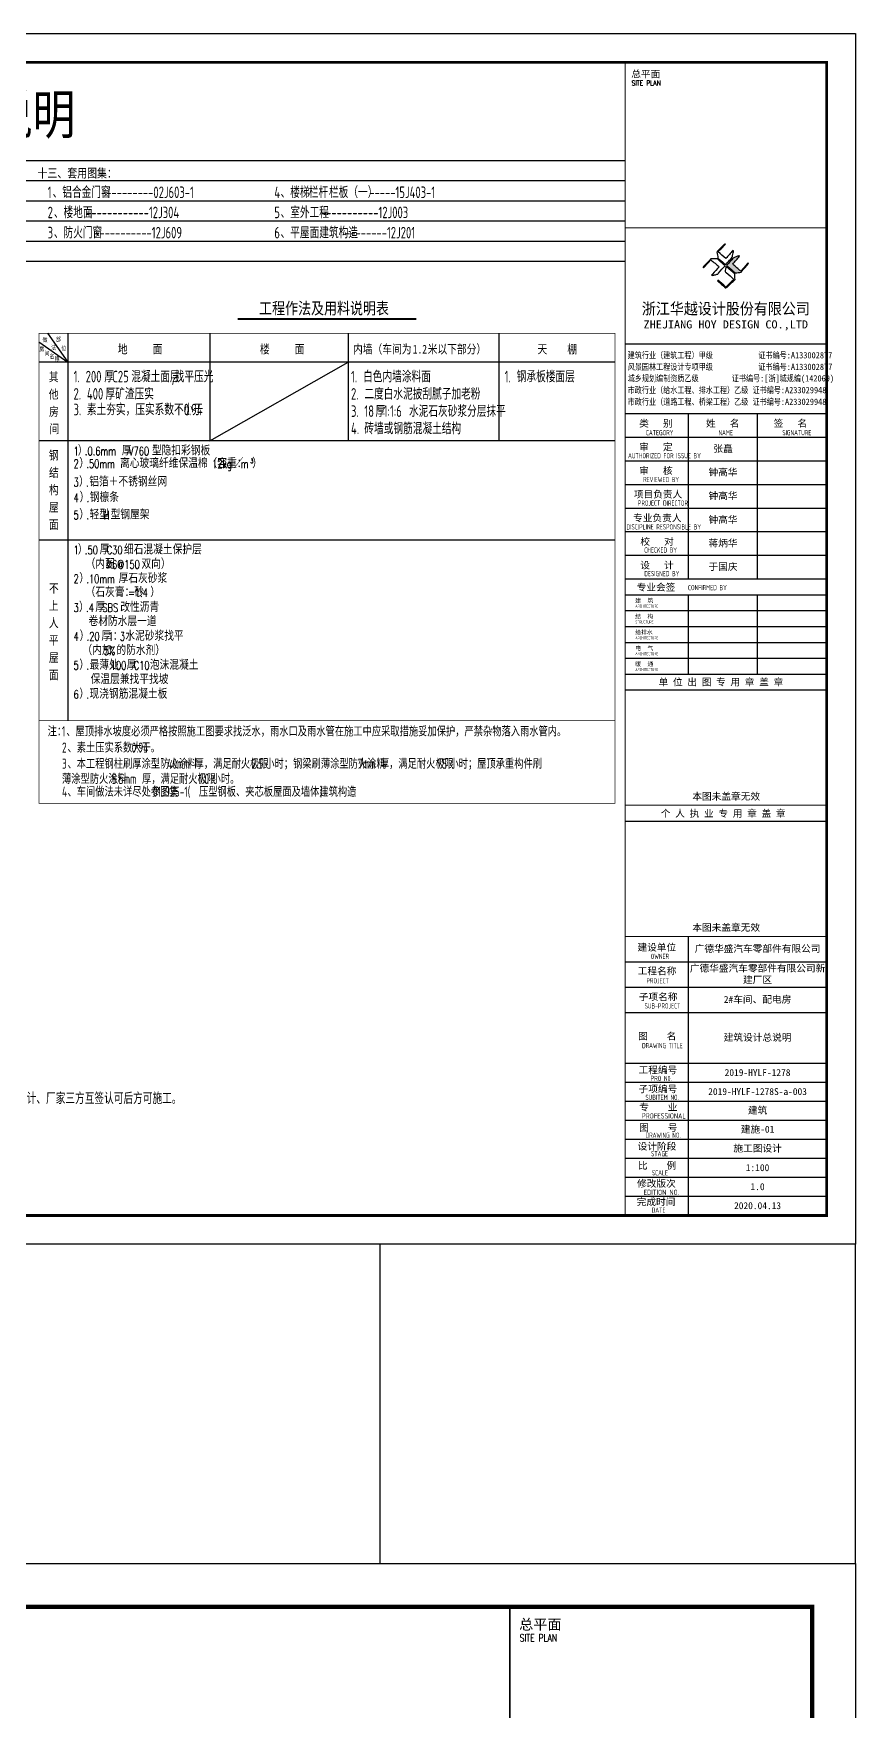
# Model space of a CAD drawing. Header units: millimetres. Extents: x 4279522 to 4437387, y 18981343 to 19528009.
# Drawn here: x 4405571 to 4434112, y 19390553 to 19448728 of the extents above; entities that cross this region are included whole.
import ezdxf
from ezdxf.enums import TextEntityAlignment as Align

# ---------------------------------------------------------------- set-up
doc = ezdxf.new("R2010")
doc.units = ezdxf.units.MM
doc.header["$LTSCALE"] = 1000
doc.header["$MEASUREMENT"] = 0
doc.layers.get('Defpoints').update_dxf_attribs({"color": 1})
for name, color, linetype in [('PUB_DIM', 161, 'Continuous'), ('PUB_TEXT', 7, 'Continuous'), ('PUB_TITLE', 4, 'Continuous'), ('TK', 4, 'Continuous')]:
    doc.layers.add(name, color=color, linetype=linetype)
doc.styles.add('-宋体', font='', dxfattribs={"width": 0.8})
doc.styles.add('_TCH_LABEL', font='COMPLEX', dxfattribs={"bigfont": 'GBCBIG'})
doc.styles.add('HT', font='simhei.ttf', dxfattribs={"width": 0.7})
doc.styles.add('ROMANS', font='romans', dxfattribs={"width": 0.65, "height": 231.275})
doc.styles.add('TSSD_REIN', font='tssdeng.shx', dxfattribs={"width": 0.7, "bigfont": 'tssdchn.shx'})
doc.styles.add('YAYA', font='', dxfattribs={"width": 0.8, "height": 1})
doc.styles.add('图签宋体', font='', dxfattribs={"height": 300})
doc.styles.add('图签黑体', font='simhei.ttf', dxfattribs={"height": 550})
doc.styles.add('设计说明', font='tssdeng.shx', dxfattribs={"width": 0.7, "bigfont": 'tssdchn.shx'})
doc.styles.add('黑体', font='simhei.ttf', dxfattribs={"width": 0.8})
doc.styles.get('-宋体').set_extended_font_data('SimSun')
doc.styles.get('YAYA').set_extended_font_data('SimSun')
doc.styles.get('图签宋体').set_extended_font_data('NSimSun')

# ---------------------------------------------------------------- blocks, each defined once
blk = doc.blocks.new('A$C053D6479')
at = {"layer": 'PUB_TITLE'}
h = blk.add_hatch(color=256, dxfattribs=at)
h.dxf.hatch_style = 1
edge = h.paths.add_edge_path()
edge.add_spline(control_points=[(1026, 827), (1105, 920), (1188, 1008), (1266, 1102)], knot_values=[13, 13, 13, 13, 14, 14, 14, 14], degree=3, periodic=0)
edge.add_spline(control_points=[(1266, 1102), (1258, 1111), (1249, 1119), (1239, 1116)], knot_values=[12, 12, 12, 12, 13, 13, 13, 13], degree=3, periodic=0)
edge.add_spline(control_points=[(1239, 1116), (1210, 1107), (1179, 1092), (1144, 1077)], knot_values=[11, 11, 11, 11, 12, 12, 12, 12], degree=3, periodic=0)
edge.add_spline(control_points=[(1144, 1077), (1109, 1063), (1069, 1053), (1047, 1038)], knot_values=[10, 10, 10, 10, 11, 11, 11, 11], degree=3, periodic=0)
edge.add_spline(control_points=[(1047, 1038), (1028, 1026), (1007, 992), (991, 972)], knot_values=[9, 9, 9, 9, 10, 10, 10, 10], degree=3, periodic=0)
edge.add_spline(control_points=[(991, 972), (942, 913), (899, 868), (849, 810)], knot_values=[8, 8, 8, 8, 9, 9, 9, 9], degree=3, periodic=0)
edge.add_spline(control_points=[(849, 810), (842, 801), (822, 776), (822, 775)], knot_values=[7, 7, 7, 7, 8, 8, 8, 8], degree=3, periodic=0)
edge.add_spline(control_points=[(822, 775), (823, 771), (848, 752), (859, 744)], knot_values=[6, 6, 6, 6, 7, 7, 7, 7], degree=3, periodic=0)
edge.add_spline(control_points=[(859, 744), (949, 670), (1035, 592), (1122, 521)], knot_values=[5, 5, 5, 5, 6, 6, 6, 6], degree=3, periodic=0)
edge.add_spline(control_points=[(1122, 521), (1153, 527), (1185, 530), (1217, 533)], knot_values=[4, 4, 4, 4, 5, 5, 5, 5], degree=3, periodic=0)
edge.add_spline(control_points=[(1217, 533), (1246, 535), (1293, 532), (1316, 542)], knot_values=[3, 3, 3, 3, 4, 4, 4, 4], degree=3, periodic=0)
edge.add_spline(control_points=[(1316, 542), (1327, 547), (1338, 565), (1349, 579)], knot_values=[2, 2, 2, 2, 3, 3, 3, 3], degree=3, periodic=0)
edge.add_spline(control_points=[(1349, 579), (1423, 670), (1507, 759), (1572, 848)], knot_values=[1, 1, 1, 1, 2, 2, 2, 2], degree=3, periodic=0)
edge.add_spline(control_points=[(1572, 848), (1564, 852), (1561, 861), (1551, 862)], knot_values=[0, 0, 0, 0, 1, 1, 1, 1], degree=3, periodic=0)
edge.add_spline(control_points=[(1551, 862), (1469, 769), (1393, 671), (1310, 579)], knot_values=[15, 15, 15, 15, 16, 16, 16, 16], degree=3, periodic=0)
edge.add_spline(control_points=[(1310, 579), (1216, 662), (1118, 742), (1026, 827)], knot_values=[14, 14, 14, 14, 15, 15, 15, 15], degree=3, periodic=0)
at = {"layer": 'TK'}
for points, knots in [([(1031, 1298), (1066, 1286), (1054, 1262), (1045, 1224), (1036, 1188), (1031, 1158), (1024, 1121), (1020, 1104), (1017, 1085), (1012, 1071), (1004, 1052), (976, 1026), (956, 1003), (906, 946), (866, 899), (814, 839), (806, 829), (789, 806), (787, 806), (777, 804), (728, 856), (719, 864), (651, 922), (580, 978), (514, 1036), (509, 1106), (488, 1176), (479, 1247), (570, 1343), (663, 1436), (758, 1526), (764, 1523), (768, 1518), (774, 1515), (693, 1422), (599, 1343), (520, 1249), (607, 1171), (698, 1096), (789, 1021), (874, 1109), (950, 1206), (1031, 1298)], [0, 0, 0, 0, 1, 1, 1, 2, 2, 2, 3, 3, 3, 4, 4, 4, 5, 5, 5, 6, 6, 6, 7, 7, 7, 8, 8, 8, 9, 9, 9, 10, 10, 10, 11, 11, 11, 12, 12, 12, 13, 13, 13, 14, 14, 14, 14]), ([(555, 949), (624, 891), (699, 833), (760, 773), (689, 691), (614, 604), (539, 517), (529, 505), (516, 487), (506, 482), (492, 475), (469, 472), (452, 467), (416, 456), (383, 448), (342, 438), (323, 433), (297, 422), (293, 440), (291, 452), (313, 470), (322, 480), (400, 566), (477, 652), (553, 736), (460, 815), (366, 894), (270, 970), (183, 883), (101, 791), (16, 703), (-18, 714), (9, 735), (28, 755), (103, 838), (192, 930), (266, 1005), (319, 1009), (387, 1005), (442, 1007), (456, 1008), (472, 1011), (485, 1007), (507, 1000), (534, 967), (555, 949)], [0, 0, 0, 0, 1, 1, 1, 2, 2, 2, 3, 3, 3, 4, 4, 4, 5, 5, 5, 6, 6, 6, 7, 7, 7, 8, 8, 8, 9, 9, 9, 10, 10, 10, 11, 11, 11, 12, 12, 12, 13, 13, 13, 14, 14, 14, 15, 15, 15, 15]), ([(1097, 490), (1100, 425), (1106, 361), (1107, 294), (1018, 207), (925, 121), (830, 33), (818, 21), (800, 0), (787, 0), (768, -1), (725, 49), (712, 60), (662, 103), (616, 143), (568, 186), (545, 207), (518, 224), (499, 250), (501, 259), (511, 261), (516, 267), (609, 192), (696, 111), (785, 33), (883, 118), (977, 208), (1070, 298), (992, 373), (892, 456), (803, 534), (791, 544), (768, 561), (766, 569), (761, 588), (776, 634), (780, 655), (785, 690), (788, 721), (795, 746), (897, 661), (998, 576), (1097, 490)], [0, 0, 0, 0, 1, 1, 1, 2, 2, 2, 3, 3, 3, 4, 4, 4, 5, 5, 5, 6, 6, 6, 7, 7, 7, 8, 8, 8, 9, 9, 9, 10, 10, 10, 11, 11, 11, 12, 12, 12, 13, 13, 13, 14, 14, 14, 14]), ([(1551, 862), (1561, 861), (1564, 852), (1572, 848), (1507, 759), (1423, 670), (1349, 579), (1338, 565), (1327, 547), (1316, 542), (1293, 532), (1246, 535), (1217, 533), (1185, 530), (1153, 527), (1122, 521), (1035, 592), (949, 670), (859, 744), (848, 752), (823, 771), (822, 775), (822, 776), (842, 801), (849, 810), (899, 868), (942, 913), (991, 972), (1007, 992), (1028, 1026), (1047, 1038), (1069, 1053), (1109, 1063), (1144, 1077), (1179, 1092), (1210, 1107), (1239, 1116), (1249, 1119), (1258, 1111), (1266, 1102), (1188, 1008), (1105, 920), (1026, 827), (1118, 742), (1216, 662), (1310, 579), (1393, 671), (1469, 769), (1551, 862)], [0, 0, 0, 0, 1, 1, 1, 2, 2, 2, 3, 3, 3, 4, 4, 4, 5, 5, 5, 6, 6, 6, 7, 7, 7, 8, 8, 8, 9, 9, 9, 10, 10, 10, 11, 11, 11, 12, 12, 12, 13, 13, 13, 14, 14, 14, 15, 15, 15, 16, 16, 16, 16])]:
    blk.add_open_spline(points, degree=3, knots=knots, dxfattribs=at)
blk = doc.blocks.new('GeYuanFrame_62837864', base_point=(18.76, 4.34))
at = {"layer": 'PUB_TITLE'}
for points in [[(554.76, 235.14), (554.76, 292.54)], [(578.76, 235.14), (578.76, 292.54)], [(554.76, 202.14), (554.76, 229.64)], [(578.76, 202.14), (578.76, 229.64)], [(554.76, 14.34), (554.76, 111.14)]]:
    blk.add_lwpolyline(points, dxfattribs=at)
at = {"layer": 'TK'}
for p, q in [((43.76, 414.34), (602.76, 414.34)), ((532.76, 316.74), (602.76, 316.74)), ((532.76, 284.34), (602.76, 284.34)), ((532.76, 276.14), (602.76, 276.14)), ((532.76, 267.94), (602.76, 267.94)), ((532.76, 259.74), (602.76, 259.74)), ((532.76, 251.54), (602.76, 251.54)), ((532.76, 243.34), (602.76, 243.34)), ((532.76, 235.14), (602.76, 235.14)), ((532.76, 235.14), (602.76, 235.14)), ((532.76, 102.34), (602.76, 102.34)), ((532.76, 93.54), (602.76, 93.54)), ((532.76, 84.74), (554.76, 84.74)), ((532.76, 84.74), (602.76, 84.74)), ((532.76, 67.18), (602.76, 67.18)), ((532.76, 67.14), (602.76, 67.14)), ((532.76, 60.58), (602.76, 60.58)), ((532.76, 53.98), (602.76, 53.98)), ((532.76, 47.38), (602.76, 47.38)), ((532.76, 40.78), (602.76, 40.78)), ((532.76, 34.18), (602.76, 34.18)), ((532.76, 27.58), (602.76, 27.58)), ((532.76, 20.98), (602.76, 20.98)), ((532.76, 14.34), (602.76, 14.34))]:
    blk.add_line(p, q, dxfattribs=at)
for points in [[(18.76, 424.34), (612.76, 424.34), (612.76, 4.34), (18.76, 4.34), (18.76, 424.34)], [(532.76, 292.54), (602.76, 292.54)], [(532.76, 235.14), (602.76, 235.14)], [(532.76, 229.64), (602.76, 229.64)], [(532.76, 224.14), (602.76, 224.14)], [(532.76, 218.64), (602.76, 218.64)], [(532.76, 213.14), (602.76, 213.14)], [(532.76, 207.64), (602.76, 207.64)], [(532.76, 202.14), (602.76, 202.14)], [(532.76, 196.64), (602.76, 196.64)], [(532.76, 151.14), (602.76, 151.14)]]:
    blk.add_lwpolyline(points, dxfattribs=at)
at = {"layer": 'TK', "const_width": 1}
blk.add_lwpolyline([(602.76, 414.34), (43.76, 414.34), (43.76, 14.34), (602.76, 14.34)], close=True, dxfattribs=at)
at = {"layer": 'TK'}
for points, const_width in [([(532.76, 414.34), (532.76, 14.34)], 0.4), ([(532.76, 356.95), (602.76, 356.95)], 0.35), ([(532.76, 292.54), (602.76, 292.54)], 0.35), ([(532.76, 292.54), (602.76, 292.54)], 0.35), ([(532.76, 235.14), (602.76, 235.14)], 0.35), ([(532.76, 202.14), (602.76, 202.14)], 0.35), ([(532.76, 156.64), (602.76, 156.64)], 0.35), ([(532.76, 111.14), (602.76, 111.14)], 0.35), ([(532.76, 67.18), (602.76, 67.18)], 0.35)]:
    blk.add_lwpolyline(points, dxfattribs=dict(at, const_width=const_width))
at = {"layer": 'PUB_TITLE', "xscale": 0.01000000000021828, "yscale": 0.01000000000021828, "zscale": 0.01}
blk.add_blockref('A$C053D6479', (559.86, 336.08), dxfattribs=at)
at = {"layer": 'TK', "style": '图签宋体'}
for s, height, p in [('总平面', 2.4, (534.9, 409.1)), ('类   别', 2.4, (537.65, 287.9)), ('姓   名', 2.4, (560.87, 287.9)), ('签   名', 2.4, (584.35, 287.9)), ('审   定', 2.4, (537.65, 279.7)), ('审   核', 2.4, (537.65, 271.5)), ('项目负责人', 2.4, (535.8, 263.3)), ('专业负责人', 2.4, (535.56, 255.1)), ('校   对', 2.4, (538.06, 246.9)), ('设   计', 2.4, (538.03, 238.7)), ('专业会签', 2.4, (536.79, 231.05)), ('建  筑', 1.44, (536.28, 226.92)), ('结  构', 1.44, (536.28, 221.42)), ('给排水', 1.44, (536.28, 215.92)), ('电  气', 1.44, (536.28, 210.42)), ('暖  通', 1.44, (536.28, 204.92)), ('单 位 出 图 专 用 章 盖 章', 2.4, (544.39, 198.16)), ('本图未盖章无效', 2.4, (556.1, 158.51)), ('个 人 执 业 专 用 章 盖 章', 2.4, (545.19, 152.58)), ('本图未盖章无效', 2.4, (556.1, 113.01)), ('建设单位', 2.4, (537.06, 106.14)), ('工程名称', 2.4, (537.14, 97.93)), ('子项名称', 2.4, (537.52, 88.95)), ('图    名', 2.4, (537.3, 75.3)), ('工程编号', 2.4, (537.44, 63.58)), ('子项编号', 2.4, (537.44, 57)), ('专    业', 2.4, (537.68, 50.69)), ('图    号', 2.4, (537.69, 43.58)), ('设计阶段', 2.4, (537.12, 37.12)), ('比    例', 2.4, (537.26, 30.44)), ('修改版次', 2.4, (536.91, 24.22)), ('完成时间', 2.4, (536.79, 17.83))]:
    blk.add_text(s, height=height, dxfattribs=at).set_placement(p)
at = {"layer": 'TK'}
for s, height, style, width, p in [('SITE PLAN', 1.697, 'ROMANS', 0.76, (535.02, 406.31)), ('建筑行业（建筑工程）甲级           证书编号:A133002877', 2.2, '-宋体', 0.8, (533.67, 311.64)), ('风景园林工程设计专项甲级           证书编号:A133002877', 2.2, '-宋体', 0.8, (533.67, 307.62)), ('城乡规划编制资质乙级        证书编号:[浙]城规编(142069)', 2.2, '-宋体', 0.8, (533.67, 303.63)), ('市政行业（给水工程、排水工程）乙级 证书编号:A233029948', 2.2, '-宋体', 0.8, (533.67, 299.55)), ('市政行业（道路工程、桥梁工程）乙级 证书编号:A233029948', 2.2, '-宋体', 0.8, (533.67, 295.5)), ('CATEGORY', 1.8, 'TSSD_REIN', 0.7, (539.99, 284.98)), ('NAME', 1.8, 'TSSD_REIN', 0.7, (565.18, 284.98)), ('SIGNATURE', 1.8, 'TSSD_REIN', 0.7, (587.34, 284.98)), ('AUTHORIZED FOR ISSUE BY', 1.8, 'TSSD_REIN', 0.7, (533.79, 276.98)), ('REVIEWED BY', 1.8, 'TSSD_REIN', 0.7, (539.03, 268.72)), ('PROJECT DIRECTOR', 1.8, 'TSSD_REIN', 0.7, (537.22, 260.55)), ('DISCIPLINE RESPONSIBLE BY', 1.8, 'TSSD_REIN', 0.7, (533.25, 252.28)), ('CHECKED BY', 1.8, 'TSSD_REIN', 0.7, (539.42, 244.25)), ('DESIGNED BY', 1.8, 'TSSD_REIN', 0.7, (539.43, 236.08)), ('CONFIRMED BY', 1.8, 'TSSD_REIN', 0.7, (554.61, 231.23)), ('ARCHITECTURE', 1.08, 'TSSD_REIN', 0.7, (536.32, 225.15)), ('STRUCTURE', 1.08, 'TSSD_REIN', 0.7, (536.32, 219.65)), ('ARCHITECTURE', 1.08, 'TSSD_REIN', 0.7, (536.32, 214.15)), ('ARCHITECTURE', 1.08, 'TSSD_REIN', 0.7, (536.32, 208.65)), ('ARCHITECTURE', 1.08, 'TSSD_REIN', 0.7, (536.32, 203.15)), ('OWNER', 1.8, 'TSSD_REIN', 0.7, (541.65, 103.29)), ('PROJECT', 1.8, 'TSSD_REIN', 0.7, (540.19, 94.83)), ('SUB-PROJECT', 1.8, 'TSSD_REIN', 0.7, (539.53, 86.11)), ('DRAWING TITLE', 1.8, 'TSSD_REIN', 0.7, (538.64, 72.34)), ('PRO N0.', 1.8, 'TSSD_REIN', 0.7, (541.68, 60.96)), ('SUBITEM NO.', 1.8, 'TSSD_REIN', 0.7, (539.82, 54.39)), ('PROFESSIONAL', 1.8, 'TSSD_REIN', 0.8, (538.55, 47.95)), ('DRAWING NO.', 1.8, 'TSSD_REIN', 0.7, (539.86, 41.26)), ('STAGE', 1.8, 'TSSD_REIN', 0.7, (541.76, 34.84)), ('SCALE', 1.8, 'TSSD_REIN', 0.7, (542.05, 28.23)), ('EDITION NO.', 1.8, 'TSSD_REIN', 0.8, (539.2, 21.45)), ('DATE', 1.8, 'TSSD_REIN', 0.7, (542, 15.26))]:
    blk.add_text(s, height=height, dxfattribs=dict(at, style=style, width=width)).set_placement(p)
for s, height, style, width, p in [('浙江华越设计股份有限公司', 3.96, 'HT', 0.9, (567.74, 328.97)), ('ZHEJIANG HOY DESIGN CO.,LTD', 2.8, '图签黑体', 1.11, (567.73, 323.1))]:
    blk.add_text(s, height=height, dxfattribs=dict(at, style=style, width=width)).set_placement(p, align=Align.MIDDLE)
at = {"layer": 'TK', "char_height": 2.4, "attachment_point": 5, "style": '图签宋体'}
for s, insert, width in [('张矗', (566.76, 280.21), 24), ('钟高华', (566.76, 272.04), 24), ('钟高华', (566.76, 263.84), 24), ('钟高华', (566.76, 255.57), 24), ('蒋炳华', (566.76, 247.44), 24), ('于国庆', (566.76, 239.24), 24), ('广德华盛汽车零部件有限公司', (578.76, 106.74), 48), ('广德华盛汽车零部件有限公司新建厂区', (578.76, 97.94), 48), ('2#车间、配电房', (578.76, 89.14), 48), ('建筑设计总说明', (578.76, 75.94), 48), ('2019-HYLF-1278', (578.76, 63.88), 48), ('2019-HYLF-1278S-a-003', (578.76, 57.28), 48), ('建筑', (578.76, 50.68), 48), ('建施-01', (578.76, 44.08), 48), ('施工图设计', (578.76, 37.48), 48), ('1:100', (578.76, 30.88), 48), ('1.0', (578.76, 24.28), 48), ('2020.04.13', (578.76, 17.69), 48)]:
    blk.add_mtext(s, dxfattribs=dict(at, insert=insert, width=width))
blk = doc.blocks.new('GeYuanFrame_28677755', base_point=(18.76, 4.34))
at = {"layer": 'TK'}
blk.add_line((43.76, 414.34), (676.76, 414.34), dxfattribs=at)
blk.add_lwpolyline([(18.76, 424.34), (686.76, 424.34), (686.76, 4.34), (18.76, 4.34), (18.76, 424.34)], dxfattribs=at)
at = {"layer": 'TK', "const_width": 1}
blk.add_lwpolyline([(676.76, 414.34), (43.76, 414.34), (43.76, 14.34), (676.76, 14.34)], close=True, dxfattribs=at)
at = {"layer": 'TK', "const_width": 0.4}
blk.add_lwpolyline([(606.76, 414.34), (606.76, 14.34)], dxfattribs=at)
at = {"layer": 'TK', "style": '图签宋体'}
blk.add_text('总平面', height=2.4, dxfattribs=at).set_placement((608.9, 409.1))
at = {"layer": 'TK', "style": 'ROMANS', "width": 0.76}
blk.add_text('SITE PLAN', height=1.697, dxfattribs=at).set_placement((609.02, 406.31))

msp = doc.modelspace()

# ---------------------------------------------------------------- linework, layer by layer
for p, q in [((4405762, 19438027.9), (4406762, 19437327.9)), ((4406062, 19438327.9), (4406762, 19437327.9)), ((4406762, 19438327.9), (4406762, 19424894.5)), ((4411695.4, 19438327.9), (4411695.4, 19434594.5)), ((4416495.4, 19438327.9), (4416495.4, 19434594.5)), ((4421728.7, 19438327.9), (4421728.7, 19434594.5)), ((4425762, 19437327.9), (4405762, 19437327.9)), ((4411695.4, 19434594.5), (4416495.4, 19437327.9)), ((4425762, 19434594.5), (4405762, 19434594.5)), ((4405762, 19431161.2), (4425762, 19431161.2))]:
    msp.add_line(p, q)
at = {"const_width": 20}
msp.add_lwpolyline([(4405762, 19438327.9), (4425762, 19438327.9), (4425762, 19422021.9), (4405762, 19422021.9)], close=True, dxfattribs=at)
msp.add_lwpolyline([(4405762, 19424894.5), (4425762, 19424894.5)], dxfattribs=at)
at = {"color": 2}
msp.add_lwpolyline([(4434112, 19406727.9), (4417593.6, 19406727.9), (4417593.6, 19395646.3), (4434112, 19395646.3)], close=True, dxfattribs=at)
at = {"layer": 'Defpoints', "color": 251}
for p, q in [((4377212, 19444327.9), (4426112, 19444327.9)), ((4377212, 19443627.9), (4426112, 19443627.9)), ((4377212, 19442927.9), (4426112, 19442927.9)), ((4377212, 19442227.9), (4426112, 19442227.9)), ((4377212, 19441527.9), (4426112, 19441527.9)), ((4377212, 19440827.9), (4426112, 19440827.9))]:
    msp.add_line(p, q, dxfattribs=at)
at = {"layer": 'PUB_DIM', "const_width": 70}
msp.add_lwpolyline([(4412662, 19438827.9), (4418862, 19438827.9)], dxfattribs=at)

# ---------------------------------------------------------------- block references
for name, p, xscale, yscale, zscale in [('GeYuanFrame_62837864', (4374712, 19406727.9), 100, 100, 100), ('GeYuanFrame_28677755', (4333912, 19332646.3), 150, 150, 150)]:
    msp.add_blockref(name, p, dxfattribs=dict(xscale=xscale, yscale=yscale, zscale=zscale))

# ---------------------------------------------------------------- texts
at = {"layer": 'PUB_TEXT'}
for s, height, style, width, p in [('建筑设计总说明', 1359.49, 'YAYA', 0.8, (4396641, 19445242.9)), ('1', 400, '设计说明', 0.7, (4406061.9, 19443021.6)), ('、铝合金门窗', 400, '设计说明', 0.7, (4406234.2, 19443021.6)), ('----------02J603-1', 400, '设计说明', 0.7, (4407914.2, 19443021.6)), ('4', 400, '设计说明', 0.7, (4413933.7, 19443021.6)), ('、楼梯', 400, '设计说明', 0.7, (4414149.1, 19443021.6)), ('栏杆', 400, '设计说明', 0.7, (4415130.2, 19443021.6)), ('栏板（一）', 400, '设计说明', 0.7, (4415831.3, 19443021.6)), ('-----15J403-1', 400, '设计说明', 0.7, (4417231.3, 19443021.6)), ('2', 400, '设计说明', 0.7, (4406061.9, 19442321.6)), ('、楼地面', 400, '设计说明', 0.7, (4406277.3, 19442321.6)), ('------------12J304', 400, '设计说明', 0.7, (4407397.3, 19442321.6)), ('5', 400, '设计说明', 0.7, (4413933.7, 19442321.6)), ('、室外工程', 400, '设计说明', 0.7, (4414149.1, 19442321.6)), ('-----------12J003', 400, '设计说明', 0.7, (4415549.1, 19442321.6)), ('3', 400, '设计说明', 0.7, (4406061.9, 19441621.6)), ('、防火门窗', 400, '设计说明', 0.7, (4406277.3, 19441621.6)), ('-----------12J609', 400, '设计说明', 0.7, (4407677.3, 19441621.6)), ('6', 400, '设计说明', 0.7, (4413933.7, 19441621.6)), ('、平屋面建筑构造', 400, '设计说明', 0.7, (4414149.1, 19441621.6)), ('--------12J201', 400, '设计说明', 0.7, (4416389.1, 19441621.6)), ('1.', 400, '设计说明', 0.7, (4406962, 19436627.9)), ('200', 400, '设计说明', 0.7, (4407383.1, 19436627.9)), ('厚', 400, '设计说明', 0.7, (4408029.3, 19436627.9)), ('C25', 400, '设计说明', 0.7, (4408309.3, 19436627.9)), ('混凝土面层', 400, '设计说明', 0.7, (4408966.2, 19436627.9)), ('找平压光', 400, '设计说明', 0.7, (4410473.9, 19436627.9)), ('1.', 400, '设计说明', 0.7, (4416595.4, 19436627.9)), ('白色内墙涂料面', 400, '设计说明', 0.7, (4417016.5, 19436627.9)), ('1.', 400, '设计说明', 0.7, (4421928.7, 19436627.9)), ('钢承板楼面层', 400, '设计说明', 0.7, (4422349.8, 19436627.9)), ('2.', 400, '设计说明', 0.7, (4406962, 19436027.9)), ('400', 400, '设计说明', 0.7, (4407426.2, 19436027.9)), ('厚矿渣压实', 400, '设计说明', 0.7, (4408072.4, 19436027.9)), (',', 400, '设计说明', 0.7, (4410366.2, 19436627.9)), ('2.', 400, '设计说明', 0.7, (4416595.4, 19436027.9)), ('二度白水泥披刮腻子加老粉', 400, '设计说明', 0.7, (4417059.5, 19436027.9)), ('3.', 400, '设计说明', 0.7, (4406962, 19435484.6)), ('素土夯实，压实系数不小于', 400, '设计说明', 0.7, (4407426.2, 19435484.6)), ('0.94', 400, '设计说明', 0.7, (4410786.2, 19435484.6)), ('3.', 400, '设计说明', 0.7, (4416595.4, 19435427.9)), ('18', 400, '设计说明', 0.7, (4417059.5, 19435427.9)), ('厚', 400, '设计说明', 0.7, (4417447.2, 19435427.9)), ('1:1:6', 400, '设计说明', 0.7, (4417727.2, 19435427.9)), ('水泥石灰砂浆分层抹平', 400, '设计说明', 0.7, (4418610.3, 19435427.9)), ('4.', 400, '设计说明', 0.7, (4416595.4, 19434827.9)), ('砖墙或钢筋混凝土结构', 400, '设计说明', 0.7, (4417059.5, 19434827.9)), ('1', 297.5, '_TCH_LABEL', 0.705882, (4406962, 19434094.5)), ('.0.6mm', 297.5, '_TCH_LABEL', 0.705882, (4407357.8, 19434094.5)), ('V760', 297.5, '_TCH_LABEL', 0.705882, (4408883.5, 19434094.5)), ('2', 297.5, '_TCH_LABEL', 0.705882, (4406962, 19433653.5)), ('.50mm', 297.5, '_TCH_LABEL', 0.705882, (4407407.8, 19433653.5)), ('12kg', 297.5, '_TCH_LABEL', 0.705882, (4411772.5, 19433653.5)), ('m', 297.5, '_TCH_LABEL', 0.705882, (4412768.2, 19433653.5)), ('3', 148.8, '_TCH_LABEL', 0.705882, (4413098.2, 19433828.5)), ('3', 297.5, '_TCH_LABEL', 0.705882, (4406962, 19433014.1)), ('4', 297.5, '_TCH_LABEL', 0.705882, (4406962, 19432473.8)), ('.', 297.5, '_TCH_LABEL', 0.705882, (4407397.8, 19433014.1)), ('5', 297.5, '_TCH_LABEL', 0.705882, (4406962, 19431873.8)), ('.', 297.5, '_TCH_LABEL', 0.705882, (4407417.8, 19432473.8)), ('H', 297.5, '_TCH_LABEL', 0.705882, (4408009.3, 19431873.8)), ('.', 297.5, '_TCH_LABEL', 0.705882, (4407407.8, 19431873.8)), ('1', 297.5, '_TCH_LABEL', 0.705882, (4406962, 19430661.2)), ('.50', 297.5, '_TCH_LABEL', 0.705882, (4407357.8, 19430661.2)), ('C30', 297.5, '_TCH_LABEL', 0.705882, (4408113.5, 19430661.2)), ('%%c6@150', 297.5, '_TCH_LABEL', 0.705882, (4408119.3, 19430161.2)), ('2', 297.5, '_TCH_LABEL', 0.705882, (4406962, 19429661.2)), ('.10mm', 297.5, '_TCH_LABEL', 0.705882, (4407407.8, 19429661.2)), ('=1:4', 297.5, '_TCH_LABEL', 0.705882, (4408856.5, 19429181.2)), ('3', 297.5, '_TCH_LABEL', 0.705882, (4406962, 19428661.2)), ('.4', 297.5, '_TCH_LABEL', 0.705882, (4407397.8, 19428661.2)), ('SBS', 297.5, '_TCH_LABEL', 0.705882, (4407963.5, 19428661.2)), ('4', 297.5, '_TCH_LABEL', 0.705882, (4406962, 19427663.3)), ('.20', 297.5, '_TCH_LABEL', 0.705882, (4407417.8, 19427663.3)), ('1', 297.5, '_TCH_LABEL', 0.705882, (4408173.5, 19427663.3)), ('3', 297.5, '_TCH_LABEL', 0.705882, (4408569.3, 19427663.3)), ('5%%%', 297.5, '_TCH_LABEL', 0.705882, (4408009.7, 19427167)), ('6', 297.5, '_TCH_LABEL', 0.705882, (4406962, 19425654.4)), ('.', 297.5, '_TCH_LABEL', 0.705882, (4407407.8, 19425654.4)), ('、实际采用电梯应由建设单位选定后，设备安装厂家应提供详细的设备土建布置图；经建设、设计、厂家三方互签认可后方可施工。', 400, '设计说明', 0.7, (4391221.6, 19411587.7))]:
    msp.add_text(s, height=height, dxfattribs=dict(at, style=style, width=width)).set_placement(p)
at = {"layer": 'PUB_TEXT', "color": 4}
for s, height, style, width, p in [('十三、套用图集：', 315.44, '黑体', 0.8, (4405712, 19443729.6)), ('工程作法及用料说明表', 413.08, '黑体', 0.8, (4413405.1, 19438991.3)), ('房', 151.1, 'YAYA', 0.8, (4405776.5, 19437704.6)), ('做', 151.1, 'YAYA', 0.8, (4405885, 19438029.3)), ('法', 151.1, 'YAYA', 0.8, (4406184.2, 19437758.4)), ('部', 151.1, 'YAYA', 0.8, (4406352.2, 19438047.9)), ('位', 151.1, 'YAYA', 0.8, (4406539.4, 19437731)), ('地', 302.1, 'YAYA', 0.8, (4408499.2, 19437627.9)), ('面', 302.1, 'YAYA', 0.8, (4409708.9, 19437627.9)), ('楼', 302.1, 'YAYA', 0.8, (4413432.5, 19437627.9)), ('面', 302.1, 'YAYA', 0.8, (4414642.3, 19437627.9)), ('内墙（车间为', 302.11, 'YAYA', 0.8, (4416666.8, 19437627.9)), ('1.2', 302.11, 'YAYA', 0.8, (4418740.8, 19437627.9)), ('米以下部分）', 302.11, 'YAYA', 0.8, (4419259.2, 19437627.9)), ('天', 302.1, 'YAYA', 0.8, (4423070.3, 19437627.9)), ('棚', 302.1, 'YAYA', 0.8, (4424107.2, 19437627.9)), ('间', 151.1, 'YAYA', 0.8, (4405954.2, 19437554.6)), ('名', 151.1, 'YAYA', 0.8, (4406130, 19437458.2)), ('称', 151.1, 'YAYA', 0.8, (4406304.8, 19437370)), ('其', 302.1, 'YAYA', 0.8, (4406104.1, 19436661.2)), ('他', 302.1, 'YAYA', 0.8, (4406102.7, 19436061.2)), ('房', 302.1, 'YAYA', 0.8, (4406108.8, 19435461.2)), ('间', 302.1, 'YAYA', 0.8, (4406126.3, 19434861.2)), ('钢', 302.1, 'YAYA', 0.8, (4406106.1, 19433944.5)), ('结', 302.1, 'YAYA', 0.8, (4406110.1, 19433344.5)), ('构', 302.1, 'YAYA', 0.8, (4406109.5, 19432744.5)), ('屋', 302.1, 'YAYA', 0.8, (4406106.1, 19432144.5)), ('面', 302.1, 'YAYA', 0.8, (4406104.1, 19431544.5)), ('不', 302.1, 'YAYA', 0.8, (4406108.1, 19429327.9)), ('上', 302.1, 'YAYA', 0.8, (4406104.7, 19428727.9)), ('人', 302.1, 'YAYA', 0.8, (4406104.7, 19428127.9)), ('平', 302.1, 'YAYA', 0.8, (4406103.4, 19427527.9)), ('屋', 302.1, 'YAYA', 0.8, (4406106.1, 19426927.9)), ('面', 302.1, 'YAYA', 0.8, (4406104.1, 19426327.9)), ('注：', 353.33, '设计说明', 0.7, (4406062, 19424344.6)), ('1', 353.3, '设计说明', 0.7, (4406556.7, 19424344.6)), ('、屋顶排水坡度必须严格按照施工图要求找泛水，雨水口及雨水管在施工中应采取措施妥加保护，严禁杂物落入雨水管内。', 353.333, '设计说明', 0.7, (4406708.9, 19424344.6)), ('2', 353.3, '设计说明', 0.7, (4406560.6, 19423780.7)), ('、素土压实系数大于', 353.33, '设计说明', 0.7, (4406750.8, 19423780.7)), ('0.94', 353.33, '设计说明', 0.7, (4408976.8, 19423780.7)), ('。', 353.3, '设计说明', 0.7, (4409642.7, 19423780.7)), ('3', 353.3, '设计说明', 0.7, (4406560.6, 19423221.5)), ('、本工程钢柱刷厚涂型防火涂料', 353.333, '设计说明', 0.7, (4406750.8, 19423221.5)), ('40mm', 353.33, '设计说明', 0.7, (4410213.5, 19423221.5)), ('厚，满足耐火极限', 353.33, '设计说明', 0.7, (4411164.8, 19423221.5)), ('2.5', 353.33, '设计说明', 0.7, (4413143.5, 19423221.5)), ('小时；钢梁刷薄涂型防火涂料', 353.333, '设计说明', 0.7, (4413619.1, 19423221.5)), ('7mm', 353.33, '设计说明', 0.7, (4416834.4, 19423221.5)), ('厚，满足耐火极限', 353.33, '设计说明', 0.7, (4417595.5, 19423221.5)), ('1.5', 353.33, '设计说明', 0.7, (4419574.1, 19423221.5)), ('小时；屋顶承重构件刷', 353.33, '设计说明', 0.7, (4420011.7, 19423221.5)), ('薄涂型防火涂料', 353.33, '设计说明', 0.7, (4406560.6, 19422696.5)), ('5.5mm', 353.33, '设计说明', 0.7, (4408291.9, 19422696.5)), ('厚，满足耐火极限', 353.33, '设计说明', 0.7, (4409338.3, 19422696.5)), ('1.0', 353.33, '设计说明', 0.7, (4411317, 19422696.5)), ('小时。', 353.33, '设计说明', 0.7, (4411754.6, 19422696.5)), ('4', 353.3, '设计说明', 0.7, (4406560.6, 19422250.7)), ('、车间做法未详尽处参图集', 353.333, '设计说明', 0.7, (4406750.8, 19422250.7)), ('01J925-1(', 353.33, '设计说明', 0.7, (4409718.8, 19422250.7)), ('压型钢板、夹芯板屋面及墙体建筑构造', 353.333, '设计说明', 0.7, (4411317, 19422250.7)), (')', 353.3, '设计说明', 0.7, (4415521.7, 19422250.7)), ('。', 353.3, '设计说明', 0.7, (4415654.8, 19422250.7))]:
    msp.add_text(s, height=height, dxfattribs=dict(at, style=style, width=width)).set_placement(p)
at = {"layer": 'PUB_TEXT', "style": '_TCH_LABEL'}
for s, height, p in [('）', 337.6, (4407112, 19434094.5)), ('厚', 337.6, (4408637.8, 19434094.5)), ('型隐扣彩钢板', 337.59, (4409683.5, 19434094.5)), ('）', 337.6, (4407162, 19433653.5)), ('离心玻璃纤维保温棉（容重：', 337.589, (4408577.8, 19433653.5)), ('／', 337.6, (4412522.5, 19433653.5)), ('）', 337.6, (4413168.2, 19433653.5)), ('）', 337.6, (4407152, 19433014.1)), ('铝箔＋不锈钢丝网', 337.59, (4407507.8, 19433014.1)), ('）', 337.6, (4407172, 19432473.8)), ('钢檩条', 337.59, (4407527.8, 19432473.8)), ('）', 337.6, (4407162, 19431873.8)), ('轻型', 337.59, (4407517.8, 19431873.8)), ('型钢屋架', 337.59, (4408249.3, 19431873.8)), ('）', 337.6, (4407112, 19430661.2)), ('厚', 337.6, (4407867.8, 19430661.2)), ('细石混凝土保护层', 337.59, (4408713.5, 19430661.2)), ('（内配', 337.59, (4407382, 19430161.2)), ('双向）', 337.59, (4409319.3, 19430161.2)), ('）', 337.6, (4407162, 19429661.2)), ('厚石灰砂浆', 337.59, (4408527.8, 19429661.2)), ('（石灰膏：砂', 337.59, (4407382, 19429181.2)), ('）', 337.6, (4409626.5, 19429181.2)), ('）', 337.6, (4407152, 19428661.2)), ('卷材防水层一道', 337.59, (4407482.5, 19428171.4)), ('厚', 337.6, (4407717.8, 19428661.2)), ('改性沥青', 337.59, (4408583.5, 19428661.2)), ('）', 337.6, (4407172, 19427663.3)), ('厚', 337.6, (4407927.8, 19427663.3)), ('：', 337.6, (4408323.5, 19427663.3)), ('水泥砂浆找平', 337.59, (4408759.3, 19427663.3)), ('（内加', 337.59, (4407272.5, 19427167)), ('的防水剂）', 337.59, (4408449.7, 19427167)), ('保温层兼找平找坡', 337.59, (4407556.9, 19426160.5)), ('）', 337.6, (4407162, 19425654.4)), ('现浇钢筋混凝土板', 337.59, (4407517.8, 19425654.4))]:
    msp.add_text(s, height=height, dxfattribs=at).set_placement(p)
at = {"layer": 'PUB_TEXT', "color": 3, "style": '_TCH_LABEL', "width": 0.705882}
for s, p in [('5', (4406962, 19426658.9)), ('100', (4408255, 19426658.9)), ('C10', (4409050.7, 19426658.9)), ('.', (4407407.8, 19426658.9))]:
    msp.add_text(s, height=297.5, dxfattribs=at).set_placement(p)
at = {"layer": 'PUB_TEXT', "color": 3, "style": '_TCH_LABEL'}
for s, height, p in [('）', 337.6, (4407162, 19426658.9)), ('最薄处', 337.59, (4407517.8, 19426658.9)), ('厚', 337.6, (4408805, 19426658.9)), ('泡沫混凝土', 337.59, (4409610.7, 19426658.9))]:
    msp.add_text(s, height=height, dxfattribs=at).set_placement(p)

doc.saveas('drawing.dxf')
